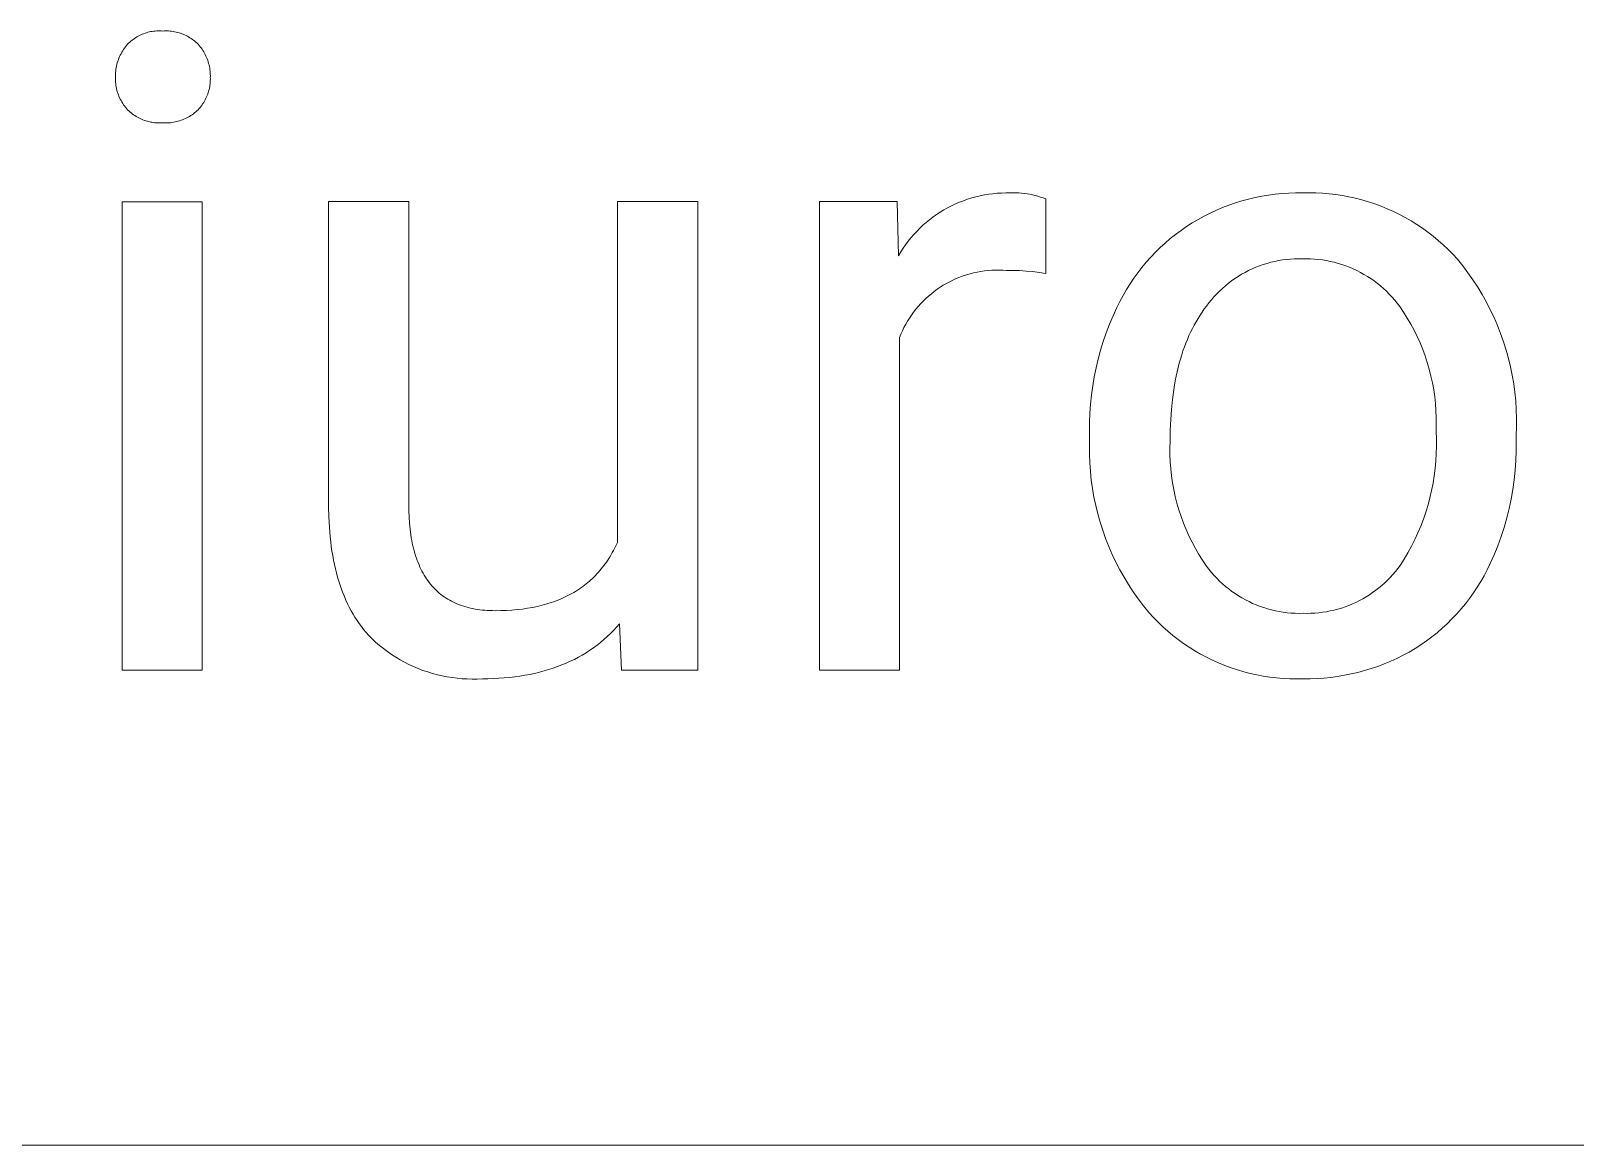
# Model space of a CAD drawing. Header units: millimetres. Extents: x 0 to 3480, y 0 to 2432.
# Drawn here: x 2369.5 to 2450.2, y 194.6 to 252.8 of the extents above; entities that cross this region are included whole.
import ezdxf

# ---------------------------------------------------------------- set-up
doc = ezdxf.new("R2010")
doc.units = ezdxf.units.MM
doc.header["$MEASUREMENT"] = 0
doc.layers.add('Domyślny', color=7, linetype='Continuous', true_color=0x000000)

msp = doc.modelspace()

# ---------------------------------------------------------------- linework, layer by layer
at = {"layer": 'Domyślny', "color": 18, "lineweight": 15, "true_color": 0x000000}
for p, q in [((2375.194, 252.561), (2375.264, 252.595)), ((2375.264, 252.595), (2375.335, 252.626)), ((2375.335, 252.626), (2375.408, 252.655)), ((2375.408, 252.655), (2375.481, 252.682)), ((2375.481, 252.682), (2375.555, 252.706)), ((2375.555, 252.706), (2375.63, 252.727)), ((2375.63, 252.727), (2375.706, 252.746)), ((2375.706, 252.746), (2375.782, 252.762)), ((2375.782, 252.762), (2375.858, 252.775)), ((2375.858, 252.775), (2375.936, 252.786)), ((2375.936, 252.786), (2376.013, 252.794)), ((2376.013, 252.794), (2376.091, 252.8)), ((2376.091, 252.8), (2376.169, 252.803)), ((2376.169, 252.803), (2376.246, 252.803)), ((2376.246, 252.803), (2376.324, 252.801)), ((2376.324, 252.801), (2376.402, 252.796)), ((2376.402, 252.796), (2376.48, 252.8)), ((2376.48, 252.8), (2376.559, 252.803)), ((2376.559, 252.803), (2376.638, 252.802)), ((2376.638, 252.802), (2376.716, 252.799)), ((2376.716, 252.799), (2376.795, 252.793)), ((2376.795, 252.793), (2376.873, 252.785)), ((2376.873, 252.785), (2376.951, 252.774)), ((2376.951, 252.774), (2377.028, 252.76)), ((2377.028, 252.76), (2377.105, 252.744)), ((2377.105, 252.744), (2377.182, 252.725)), ((2377.182, 252.725), (2377.257, 252.704)), ((2377.257, 252.704), (2377.332, 252.68)), ((2377.332, 252.68), (2377.406, 252.654)), ((2377.406, 252.654), (2377.48, 252.625)), ((2377.48, 252.625), (2377.552, 252.594)), ((2377.552, 252.594), (2377.623, 252.56)), ((2374.314, 251.758), (2374.36, 251.83)), ((2374.36, 251.83), (2374.409, 251.9)), ((2374.409, 251.9), (2374.461, 251.969)), ((2374.461, 251.969), (2374.515, 252.035)), ((2374.515, 252.035), (2374.571, 252.1)), ((2374.571, 252.1), (2374.626, 252.156)), ((2374.626, 252.156), (2374.682, 252.209)), ((2374.682, 252.209), (2374.741, 252.261)), ((2374.741, 252.261), (2374.801, 252.31)), ((2374.801, 252.31), (2374.863, 252.358)), ((2374.863, 252.358), (2374.926, 252.403)), ((2374.926, 252.403), (2374.991, 252.446)), ((2374.991, 252.446), (2375.057, 252.487)), ((2375.057, 252.487), (2375.125, 252.525)), ((2375.125, 252.525), (2375.194, 252.561)), ((2377.623, 252.56), (2377.693, 252.524)), ((2377.693, 252.524), (2377.761, 252.486)), ((2377.761, 252.486), (2377.829, 252.445)), ((2377.829, 252.445), (2377.895, 252.402)), ((2377.895, 252.402), (2377.959, 252.357)), ((2377.959, 252.357), (2378.022, 252.31)), ((2378.022, 252.31), (2378.083, 252.26)), ((2378.083, 252.26), (2378.143, 252.209)), ((2378.143, 252.209), (2378.2, 252.155)), ((2378.2, 252.155), (2378.256, 252.1)), ((2378.256, 252.1), (2378.311, 252.039)), ((2378.311, 252.039), (2378.363, 251.975)), ((2378.363, 251.975), (2378.413, 251.91)), ((2378.413, 251.91), (2378.46, 251.844)), ((2378.46, 251.844), (2378.506, 251.775)), ((2373.991, 250.969), (2374.011, 251.052)), ((2374.011, 251.052), (2374.034, 251.135)), ((2374.034, 251.135), (2374.059, 251.217)), ((2374.059, 251.217), (2374.087, 251.298)), ((2374.087, 251.298), (2374.119, 251.377)), ((2374.119, 251.377), (2374.152, 251.456)), ((2374.152, 251.456), (2374.189, 251.534)), ((2374.189, 251.534), (2374.228, 251.61)), ((2374.228, 251.61), (2374.269, 251.685)), ((2374.269, 251.685), (2374.314, 251.758)), ((2378.506, 251.775), (2378.549, 251.706)), ((2378.549, 251.706), (2378.59, 251.634)), ((2378.59, 251.634), (2378.628, 251.562)), ((2378.628, 251.562), (2378.664, 251.488)), ((2378.664, 251.488), (2378.698, 251.413)), ((2378.698, 251.413), (2378.729, 251.337)), ((2378.729, 251.337), (2378.757, 251.26)), ((2378.757, 251.26), (2378.783, 251.182)), ((2378.783, 251.182), (2378.806, 251.104)), ((2378.806, 251.104), (2378.827, 251.024)), ((2378.827, 251.024), (2378.845, 250.944)), ((2373.933, 250.459), (2373.935, 250.545)), ((2373.933, 250.373), (2373.933, 250.459)), ((2373.933, 250.289), (2373.933, 250.373)), ((2373.935, 250.205), (2373.933, 250.289)), ((2373.935, 250.545), (2373.941, 250.63)), ((2373.941, 250.121), (2373.935, 250.205)), ((2373.941, 250.63), (2373.949, 250.715)), ((2373.949, 250.715), (2373.96, 250.8)), ((2373.96, 250.8), (2373.974, 250.885)), ((2373.974, 250.885), (2373.991, 250.969)), ((2378.845, 250.944), (2378.86, 250.864)), ((2378.86, 250.864), (2378.872, 250.783)), ((2378.872, 250.783), (2378.882, 250.701)), ((2378.882, 250.701), (2378.889, 250.619)), ((2378.889, 250.619), (2378.893, 250.537)), ((2378.893, 250.212), (2378.889, 250.131)), ((2378.893, 250.537), (2378.895, 250.455)), ((2378.895, 250.293), (2378.893, 250.212)), ((2378.895, 250.455), (2378.894, 250.373)), ((2378.894, 250.373), (2378.895, 250.293)), ((2373.949, 250.037), (2373.941, 250.121)), ((2373.96, 249.954), (2373.949, 250.037)), ((2373.974, 249.87), (2373.96, 249.954)), ((2373.991, 249.788), (2373.974, 249.87)), ((2374.011, 249.706), (2373.991, 249.788)), ((2374.034, 249.625), (2374.011, 249.706)), ((2374.059, 249.545), (2374.034, 249.625)), ((2374.088, 249.465), (2374.059, 249.545)), ((2374.119, 249.387), (2374.088, 249.465)), ((2374.153, 249.31), (2374.119, 249.387)), ((2378.729, 249.426), (2378.698, 249.352)), ((2378.757, 249.502), (2378.729, 249.426)), ((2378.783, 249.578), (2378.757, 249.502)), ((2378.806, 249.655), (2378.783, 249.578)), ((2378.827, 249.733), (2378.806, 249.655)), ((2378.845, 249.812), (2378.827, 249.733)), ((2378.86, 249.891), (2378.845, 249.812)), ((2378.872, 249.971), (2378.86, 249.891)), ((2378.882, 250.051), (2378.872, 249.971)), ((2378.889, 250.131), (2378.882, 250.051)), ((2374.189, 249.234), (2374.153, 249.31)), ((2374.228, 249.159), (2374.189, 249.234)), ((2374.27, 249.086), (2374.228, 249.159)), ((2374.314, 249.014), (2374.27, 249.086)), ((2374.361, 248.944), (2374.314, 249.014)), ((2374.41, 248.876), (2374.361, 248.944)), ((2374.461, 248.809), (2374.41, 248.876)), ((2374.515, 248.744), (2374.461, 248.809)), ((2374.571, 248.681), (2374.515, 248.744)), ((2374.629, 248.625), (2374.571, 248.681)), ((2374.688, 248.571), (2374.629, 248.625)), ((2374.75, 248.519), (2374.688, 248.571)), ((2378.136, 248.571), (2378.073, 248.519)), ((2378.197, 248.625), (2378.136, 248.571)), ((2378.256, 248.681), (2378.197, 248.625)), ((2378.31, 248.741), (2378.256, 248.681)), ((2378.363, 248.803), (2378.31, 248.741)), ((2378.412, 248.866), (2378.363, 248.803)), ((2378.46, 248.931), (2378.412, 248.866)), ((2378.506, 248.998), (2378.46, 248.931)), ((2378.549, 249.066), (2378.506, 248.998)), ((2378.59, 249.135), (2378.549, 249.066)), ((2378.628, 249.206), (2378.59, 249.135)), ((2378.664, 249.278), (2378.628, 249.206)), ((2378.698, 249.352), (2378.664, 249.278)), ((2374.813, 248.469), (2374.75, 248.519)), ((2374.878, 248.421), (2374.813, 248.469)), ((2374.945, 248.376), (2374.878, 248.421)), ((2375.013, 248.333), (2374.945, 248.376)), ((2375.083, 248.292), (2375.013, 248.333)), ((2375.154, 248.254), (2375.083, 248.292)), ((2375.226, 248.218), (2375.154, 248.254)), ((2375.3, 248.185), (2375.226, 248.218)), ((2375.374, 248.154), (2375.3, 248.185)), ((2375.45, 248.126), (2375.374, 248.154)), ((2375.526, 248.1), (2375.45, 248.126)), ((2375.603, 248.077), (2375.526, 248.1)), ((2375.681, 248.057), (2375.603, 248.077)), ((2375.76, 248.039), (2375.681, 248.057)), ((2375.839, 248.024), (2375.76, 248.039)), ((2375.919, 248.012), (2375.839, 248.024)), ((2375.999, 248.003), (2375.919, 248.012)), ((2376.08, 247.996), (2375.999, 248.003)), ((2376.16, 247.992), (2376.08, 247.996)), ((2376.241, 247.991), (2376.16, 247.992)), ((2376.321, 247.993), (2376.241, 247.991)), ((2376.402, 247.997), (2376.321, 247.993)), ((2376.483, 247.993), (2376.402, 247.997)), ((2376.565, 247.992), (2376.483, 247.993)), ((2376.646, 247.993), (2376.565, 247.992)), ((2376.728, 247.997), (2376.646, 247.993)), ((2376.809, 248.004), (2376.728, 247.997)), ((2376.89, 248.013), (2376.809, 248.004)), ((2376.97, 248.026), (2376.89, 248.013)), ((2377.05, 248.041), (2376.97, 248.026)), ((2377.13, 248.058), (2377.05, 248.041)), ((2377.209, 248.079), (2377.13, 248.058)), ((2377.287, 248.102), (2377.209, 248.079)), ((2377.364, 248.127), (2377.287, 248.102)), ((2377.44, 248.155), (2377.364, 248.127)), ((2377.516, 248.186), (2377.44, 248.155)), ((2377.59, 248.219), (2377.516, 248.186)), ((2377.663, 248.255), (2377.59, 248.219)), ((2377.735, 248.293), (2377.663, 248.255)), ((2377.806, 248.334), (2377.735, 248.293)), ((2377.875, 248.377), (2377.806, 248.334)), ((2377.943, 248.422), (2377.875, 248.377)), ((2378.009, 248.47), (2377.943, 248.422)), ((2378.073, 248.519), (2378.009, 248.47)), ((2374.281, 219.383), (2374.281, 243.872)), ((2374.281, 243.872), (2378.465, 243.872)), ((2378.465, 243.872), (2378.465, 219.383)), ((2385.078, 227.941), (2385.078, 243.876)), ((2385.078, 243.876), (2389.262, 243.876)), ((2389.262, 243.876), (2389.262, 228.056)), ((2400.168, 226.063), (2400.168, 243.876)), ((2400.168, 243.876), (2404.363, 243.876)), ((2404.363, 243.876), (2404.363, 219.387)), ((2410.723, 219.389), (2410.723, 243.877)), ((2410.723, 243.877), (2414.791, 243.877)), ((2414.791, 243.877), (2414.861, 241.05)), ((2417.628, 243.658), (2417.833, 243.755)), ((2417.833, 243.755), (2418.042, 243.845)), ((2418.042, 243.845), (2418.253, 243.927)), ((2418.253, 243.927), (2418.467, 244.003)), ((2418.467, 244.003), (2418.684, 244.07)), ((2418.684, 244.07), (2418.903, 244.13)), ((2418.903, 244.13), (2419.124, 244.182)), ((2419.124, 244.182), (2419.346, 244.227)), ((2419.346, 244.227), (2419.57, 244.264)), ((2419.57, 244.264), (2419.795, 244.293)), ((2419.795, 244.293), (2420.022, 244.314)), ((2420.022, 244.314), (2420.248, 244.327)), ((2420.248, 244.327), (2420.475, 244.332)), ((2420.475, 244.332), (2420.702, 244.329)), ((2420.702, 244.329), (2420.848, 244.335)), ((2420.848, 244.335), (2420.994, 244.335)), ((2420.994, 244.335), (2421.139, 244.33)), ((2421.139, 244.33), (2421.285, 244.321)), ((2421.285, 244.321), (2421.43, 244.306)), ((2421.43, 244.306), (2421.574, 244.287)), ((2421.574, 244.287), (2421.718, 244.262)), ((2421.718, 244.262), (2421.861, 244.233)), ((2421.861, 244.233), (2422.003, 244.199)), ((2422.003, 244.199), (2422.144, 244.161)), ((2422.144, 244.161), (2422.283, 244.117)), ((2422.283, 244.117), (2422.42, 244.069)), ((2422.42, 244.069), (2422.556, 244.016)), ((2422.556, 244.016), (2422.556, 240.122)), ((2432.129, 243.69), (2432.465, 243.806)), ((2432.465, 243.806), (2432.804, 243.911)), ((2432.804, 243.911), (2433.147, 244.004)), ((2433.147, 244.004), (2433.492, 244.086)), ((2433.492, 244.086), (2433.84, 244.156)), ((2433.84, 244.156), (2434.191, 244.215)), ((2434.191, 244.215), (2434.543, 244.261)), ((2434.543, 244.261), (2434.896, 244.296)), ((2434.896, 244.296), (2435.251, 244.32)), ((2435.251, 244.32), (2435.606, 244.331)), ((2435.606, 244.331), (2435.961, 244.331)), ((2435.961, 244.331), (2436.311, 244.337)), ((2436.311, 244.337), (2436.661, 244.333)), ((2436.661, 244.333), (2437.011, 244.316)), ((2437.011, 244.316), (2437.36, 244.287)), ((2437.36, 244.287), (2437.707, 244.247)), ((2437.707, 244.247), (2438.054, 244.194)), ((2438.054, 244.194), (2438.398, 244.131)), ((2438.398, 244.131), (2438.74, 244.055)), ((2438.74, 244.055), (2439.079, 243.968)), ((2439.079, 243.968), (2439.415, 243.869)), ((2439.415, 243.869), (2439.747, 243.759)), ((2439.747, 243.759), (2440.076, 243.638)), ((2416.303, 242.787), (2416.479, 242.931)), ((2416.479, 242.931), (2416.659, 243.069)), ((2416.659, 243.069), (2416.845, 243.2)), ((2416.845, 243.2), (2417.034, 243.325)), ((2417.034, 243.325), (2417.228, 243.443)), ((2417.228, 243.443), (2417.426, 243.554)), ((2417.426, 243.554), (2417.628, 243.658)), ((2430.212, 242.766), (2430.518, 242.946)), ((2430.518, 242.946), (2430.83, 243.116)), ((2430.83, 243.116), (2431.147, 243.276)), ((2431.147, 243.276), (2431.47, 243.425)), ((2431.47, 243.425), (2431.797, 243.563)), ((2431.797, 243.563), (2432.129, 243.69)), ((2440.076, 243.638), (2440.4, 243.506)), ((2440.4, 243.506), (2440.719, 243.363)), ((2440.719, 243.363), (2441.034, 243.209)), ((2441.034, 243.209), (2441.343, 243.044)), ((2441.343, 243.044), (2441.646, 242.87)), ((2415.506, 241.982), (2415.654, 242.154)), ((2415.654, 242.154), (2415.808, 242.321)), ((2415.808, 242.321), (2415.968, 242.482)), ((2415.968, 242.482), (2416.133, 242.638)), ((2416.133, 242.638), (2416.303, 242.787)), ((2429.063, 241.943), (2429.34, 242.164)), ((2429.34, 242.164), (2429.624, 242.374)), ((2429.624, 242.374), (2429.915, 242.575)), ((2429.915, 242.575), (2430.212, 242.766)), ((2441.646, 242.87), (2441.943, 242.685)), ((2441.943, 242.685), (2442.234, 242.49)), ((2442.234, 242.49), (2442.518, 242.285)), ((2442.518, 242.285), (2442.795, 242.07)), ((2414.977, 241.245), (2415.099, 241.436)), ((2415.099, 241.436), (2415.229, 241.622)), ((2415.229, 241.622), (2415.364, 241.804)), ((2415.364, 241.804), (2415.506, 241.982)), ((2428.281, 241.228), (2428.533, 241.475)), ((2428.533, 241.475), (2428.794, 241.714)), ((2428.794, 241.714), (2429.063, 241.943)), ((2442.795, 242.07), (2443.065, 241.847)), ((2443.065, 241.847), (2443.326, 241.614)), ((2443.326, 241.614), (2443.58, 241.373)), ((2443.58, 241.373), (2443.825, 241.123)), ((2414.861, 241.05), (2414.977, 241.245)), ((2427.576, 240.436), (2427.802, 240.708)), ((2427.802, 240.708), (2428.037, 240.972)), ((2428.037, 240.972), (2428.281, 241.228)), ((2433.724, 240.519), (2433.53, 240.443)), ((2433.919, 240.587), (2433.724, 240.519)), ((2434.117, 240.649), (2433.919, 240.587)), ((2434.317, 240.704), (2434.117, 240.649)), ((2434.519, 240.752), (2434.317, 240.704)), ((2434.722, 240.793), (2434.519, 240.752)), ((2434.927, 240.826), (2434.722, 240.793)), ((2435.133, 240.853), (2434.927, 240.826)), ((2435.339, 240.873), (2435.133, 240.853)), ((2435.546, 240.885), (2435.339, 240.873)), ((2435.754, 240.89), (2435.546, 240.885)), ((2435.961, 240.888), (2435.754, 240.89)), ((2436.171, 240.891), (2435.961, 240.888)), ((2436.382, 240.886), (2436.171, 240.891)), ((2436.592, 240.874), (2436.382, 240.886)), ((2436.801, 240.855), (2436.592, 240.874)), ((2437.01, 240.828), (2436.801, 240.855)), ((2437.218, 240.794), (2437.01, 240.828)), ((2437.424, 240.753), (2437.218, 240.794)), ((2437.629, 240.705), (2437.424, 240.753)), ((2437.832, 240.65), (2437.629, 240.705)), ((2438.033, 240.588), (2437.832, 240.65)), ((2438.232, 240.519), (2438.033, 240.588)), ((2438.428, 240.443), (2438.232, 240.519)), ((2443.825, 241.123), (2444.062, 240.865)), ((2444.062, 240.865), (2444.346, 240.514)), ((2444.346, 240.514), (2444.618, 240.153)), ((2417.533, 239.691), (2417.365, 239.601)), ((2417.705, 239.775), (2417.533, 239.691)), ((2417.879, 239.854), (2417.705, 239.775)), ((2418.056, 239.926), (2417.879, 239.854)), ((2418.235, 239.992), (2418.056, 239.926)), ((2418.417, 240.052), (2418.235, 239.992)), ((2418.6, 240.106), (2418.417, 240.052)), ((2418.785, 240.153), (2418.6, 240.106)), ((2418.972, 240.194), (2418.785, 240.153)), ((2419.16, 240.228), (2418.972, 240.194)), ((2419.349, 240.256), (2419.16, 240.228)), ((2419.539, 240.277), (2419.349, 240.256)), ((2419.73, 240.292), (2419.539, 240.277)), ((2419.921, 240.3), (2419.73, 240.292)), ((2420.112, 240.301), (2419.921, 240.3)), ((2420.303, 240.296), (2420.112, 240.301)), ((2420.493, 240.285), (2420.303, 240.296)), ((2420.839, 240.284), (2420.493, 240.285)), ((2421.184, 240.272), (2420.839, 240.284)), ((2421.529, 240.25), (2421.184, 240.272)), ((2421.872, 240.218), (2421.529, 240.25)), ((2422.215, 240.175), (2421.872, 240.218)), ((2422.556, 240.122), (2422.215, 240.175)), ((2426.956, 239.576), (2427.153, 239.869)), ((2427.153, 239.869), (2427.359, 240.156)), ((2427.359, 240.156), (2427.576, 240.436)), ((2432.267, 239.736), (2432.101, 239.611)), ((2432.436, 239.856), (2432.267, 239.736)), ((2432.61, 239.969), (2432.436, 239.856)), ((2432.787, 240.077), (2432.61, 239.969)), ((2432.968, 240.178), (2432.787, 240.077)), ((2433.152, 240.273), (2432.968, 240.178)), ((2433.34, 240.361), (2433.152, 240.273)), ((2433.53, 240.443), (2433.34, 240.361)), ((2438.622, 240.36), (2438.428, 240.443)), ((2438.813, 240.271), (2438.622, 240.36)), ((2439, 240.175), (2438.813, 240.271)), ((2439.184, 240.073), (2439, 240.175)), ((2439.364, 239.964), (2439.184, 240.073)), ((2439.541, 239.85), (2439.364, 239.964)), ((2439.713, 239.729), (2439.541, 239.85)), ((2439.881, 239.602), (2439.713, 239.729)), ((2444.618, 240.153), (2444.878, 239.783)), ((2444.878, 239.783), (2445.125, 239.404)), ((2416.429, 238.942), (2416.287, 238.814)), ((2416.575, 239.065), (2416.429, 238.942)), ((2416.725, 239.183), (2416.575, 239.065)), ((2416.88, 239.296), (2416.725, 239.183)), ((2417.038, 239.403), (2416.88, 239.296)), ((2417.2, 239.504), (2417.038, 239.403)), ((2417.365, 239.601), (2417.2, 239.504)), ((2426.427, 238.657), (2426.593, 238.969)), ((2426.593, 238.969), (2426.769, 239.275)), ((2426.769, 239.275), (2426.956, 239.576)), ((2431.345, 238.903), (2431.209, 238.747)), ((2431.486, 239.055), (2431.345, 238.903)), ((2431.633, 239.202), (2431.486, 239.055)), ((2431.784, 239.344), (2431.633, 239.202)), ((2431.94, 239.48), (2431.784, 239.344)), ((2432.101, 239.611), (2431.94, 239.48)), ((2440.045, 239.47), (2439.881, 239.602)), ((2440.204, 239.332), (2440.045, 239.47)), ((2440.358, 239.188), (2440.204, 239.332)), ((2440.507, 239.04), (2440.358, 239.188)), ((2440.65, 238.886), (2440.507, 239.04)), ((2440.789, 238.728), (2440.65, 238.886)), ((2445.125, 239.404), (2445.359, 239.017)), ((2445.359, 239.017), (2445.579, 238.622)), ((2415.649, 238.105), (2415.536, 237.95)), ((2415.766, 238.255), (2415.649, 238.105)), ((2415.889, 238.401), (2415.766, 238.255)), ((2416.017, 238.543), (2415.889, 238.401)), ((2416.15, 238.681), (2416.017, 238.543)), ((2416.287, 238.814), (2416.15, 238.681)), ((2426.072, 237.905), (2426.272, 238.339)), ((2426.272, 238.339), (2426.427, 238.657)), ((2430.725, 238.105), (2430.615, 237.941)), ((2430.838, 238.265), (2430.725, 238.105)), ((2430.954, 238.42), (2430.838, 238.265)), ((2431.079, 238.586), (2430.954, 238.42)), ((2431.209, 238.747), (2431.079, 238.586)), ((2440.922, 238.564), (2440.789, 238.728)), ((2441.049, 238.397), (2440.922, 238.564)), ((2441.254, 238.095), (2441.049, 238.397)), ((2441.448, 237.786), (2441.254, 238.095)), ((2445.579, 238.622), (2445.786, 238.221)), ((2445.786, 238.221), (2445.98, 237.812)), ((2415.142, 237.296), (2415.058, 237.124)), ((2415.232, 237.464), (2415.142, 237.296)), ((2415.328, 237.63), (2415.232, 237.464)), ((2415.429, 237.792), (2415.328, 237.63)), ((2415.536, 237.95), (2415.429, 237.792)), ((2425.714, 237.018), (2425.886, 237.464)), ((2425.886, 237.464), (2426.072, 237.905)), ((2430.31, 237.425), (2430.215, 237.244)), ((2430.408, 237.601), (2430.31, 237.425)), ((2430.51, 237.773), (2430.408, 237.601)), ((2430.615, 237.941), (2430.51, 237.773)), ((2441.632, 237.471), (2441.448, 237.786)), ((2441.804, 237.149), (2441.632, 237.471)), ((2445.98, 237.812), (2446.159, 237.397)), ((2446.159, 237.397), (2446.324, 236.976)), ((2414.979, 236.95), (2414.907, 236.773)), ((2414.907, 236.773), (2414.907, 219.389)), ((2415.058, 237.124), (2414.979, 236.95)), ((2425.417, 236.109), (2425.558, 236.566)), ((2425.558, 236.566), (2425.714, 237.018)), ((2429.874, 236.48), (2429.798, 236.278)), ((2429.954, 236.677), (2429.874, 236.48)), ((2430.037, 236.871), (2429.954, 236.677)), ((2430.124, 237.06), (2430.037, 236.871)), ((2430.215, 237.244), (2430.124, 237.06)), ((2441.965, 236.822), (2441.804, 237.149)), ((2442.115, 236.489), (2441.965, 236.822)), ((2442.252, 236.151), (2442.115, 236.489)), ((2446.324, 236.976), (2446.475, 236.55)), ((2446.475, 236.55), (2446.611, 236.119)), ((2425.181, 235.183), (2425.291, 235.648)), ((2425.291, 235.648), (2425.417, 236.109)), ((2429.591, 235.648), (2429.53, 235.43)), ((2429.656, 235.862), (2429.591, 235.648)), ((2429.725, 236.072), (2429.656, 235.862)), ((2429.798, 236.278), (2429.725, 236.072)), ((2442.378, 235.808), (2442.252, 236.151)), ((2442.492, 235.462), (2442.378, 235.808)), ((2446.611, 236.119), (2446.732, 235.683)), ((2446.732, 235.683), (2446.839, 235.244)), ((2425.086, 234.714), (2425.181, 235.183)), ((2429.419, 234.98), (2429.368, 234.749)), ((2429.472, 235.207), (2429.419, 234.98)), ((2429.53, 235.43), (2429.472, 235.207)), ((2442.594, 235.111), (2442.492, 235.462)), ((2442.684, 234.758), (2442.594, 235.111)), ((2446.839, 235.244), (2446.931, 234.801)), ((2424.943, 233.769), (2425.006, 234.243)), ((2425.006, 234.243), (2425.086, 234.714)), ((2429.279, 234.274), (2429.24, 234.031)), ((2429.322, 234.514), (2429.279, 234.274)), ((2429.368, 234.749), (2429.322, 234.514)), ((2442.761, 234.401), (2442.684, 234.758)), ((2442.826, 234.042), (2442.761, 234.401)), ((2442.878, 233.681), (2442.826, 234.042)), ((2446.931, 234.801), (2447.007, 234.356)), ((2447.007, 234.356), (2447.068, 233.908)), ((2424.863, 232.816), (2424.895, 233.293)), ((2424.895, 233.293), (2424.943, 233.769)), ((2429.173, 233.53), (2429.121, 233.014)), ((2429.24, 234.031), (2429.173, 233.53)), ((2442.918, 233.318), (2442.878, 233.681)), ((2442.945, 232.954), (2442.918, 233.318)), ((2447.068, 233.908), (2447.114, 233.458)), ((2447.114, 233.458), (2447.145, 233.007)), ((2424.847, 232.338), (2424.863, 232.816)), ((2429.083, 232.48), (2429.061, 231.929)), ((2429.121, 233.014), (2429.083, 232.48)), ((2442.959, 232.59), (2442.945, 232.954)), ((2442.961, 232.225), (2442.959, 232.59)), ((2447.145, 233.007), (2447.16, 232.555)), ((2447.16, 232.555), (2447.16, 232.103)), ((2424.846, 231.86), (2424.847, 232.338)), ((2424.846, 231.57), (2424.846, 231.86)), ((2429.061, 231.929), (2429.053, 231.362)), ((2442.949, 231.86), (2442.961, 232.225)), ((2442.967, 231.472), (2442.949, 231.86)), ((2447.16, 232.103), (2447.145, 231.652)), ((2447.145, 231.652), (2447.145, 231.362)), ((2424.833, 231.12), (2424.846, 231.57)), ((2424.834, 230.67), (2424.833, 231.12)), ((2429.053, 231.362), (2429.042, 230.997)), ((2429.042, 230.997), (2429.043, 230.632)), ((2442.962, 230.696), (2442.971, 231.084)), ((2442.971, 231.084), (2442.967, 231.472)), ((2447.143, 230.853), (2447.125, 230.345)), ((2447.145, 231.362), (2447.143, 230.853)), ((2424.851, 230.22), (2424.834, 230.67)), ((2424.883, 229.771), (2424.851, 230.22)), ((2429.043, 230.632), (2429.058, 230.267)), ((2429.058, 230.267), (2429.084, 229.904)), ((2442.905, 229.922), (2442.94, 230.308)), ((2442.94, 230.308), (2442.962, 230.696)), ((2447.125, 230.345), (2447.088, 229.838)), ((2424.93, 229.324), (2424.883, 229.771)), ((2424.993, 228.878), (2424.93, 229.324)), ((2429.084, 229.904), (2429.124, 229.541)), ((2429.124, 229.541), (2429.176, 229.18)), ((2442.794, 229.154), (2442.856, 229.537)), ((2442.856, 229.537), (2442.905, 229.922)), ((2447.034, 229.333), (2446.963, 228.83)), ((2447.088, 229.838), (2447.034, 229.333)), ((2425.07, 228.435), (2424.993, 228.878)), ((2425.163, 227.994), (2425.07, 228.435)), ((2429.176, 229.18), (2429.241, 228.821)), ((2429.241, 228.821), (2429.318, 228.464)), ((2429.318, 228.464), (2429.408, 228.11)), ((2442.531, 228.019), (2442.632, 228.394)), ((2442.632, 228.394), (2442.72, 228.773)), ((2442.72, 228.773), (2442.794, 229.154)), ((2446.963, 228.83), (2446.874, 228.329)), ((2385.088, 227.393), (2385.078, 227.941)), ((2389.262, 228.056), (2389.266, 227.714)), ((2389.266, 227.714), (2389.28, 227.383)), ((2425.27, 227.557), (2425.163, 227.994)), ((2429.408, 228.11), (2429.509, 227.76)), ((2429.509, 227.76), (2429.623, 227.413)), ((2442.292, 227.281), (2442.418, 227.648)), ((2442.418, 227.648), (2442.531, 228.019)), ((2446.768, 227.832), (2446.645, 227.339)), ((2446.874, 228.329), (2446.768, 227.832)), ((2385.114, 226.862), (2385.088, 227.393)), ((2385.157, 226.349), (2385.114, 226.862)), ((2389.28, 227.383), (2389.302, 227.062)), ((2389.302, 227.062), (2389.333, 226.753)), ((2425.392, 227.124), (2425.27, 227.557)), ((2425.529, 226.695), (2425.392, 227.124)), ((2429.623, 227.413), (2429.75, 227.071)), ((2429.75, 227.071), (2429.887, 226.733)), ((2442.003, 226.56), (2442.154, 226.918)), ((2442.154, 226.918), (2442.292, 227.281)), ((2446.504, 226.85), (2446.347, 226.367)), ((2446.645, 227.339), (2446.504, 226.85)), ((2385.184, 226.098), (2385.157, 226.349)), ((2385.215, 225.852), (2385.184, 226.098)), ((2389.333, 226.753), (2389.373, 226.454)), ((2389.373, 226.454), (2389.396, 226.308)), ((2389.396, 226.308), (2389.422, 226.166)), ((2389.422, 226.166), (2389.449, 226.026)), ((2389.449, 226.026), (2389.479, 225.889)), ((2400.117, 225.953), (2400.168, 226.063)), ((2425.68, 226.271), (2425.529, 226.695)), ((2425.846, 225.852), (2425.68, 226.271)), ((2429.887, 226.733), (2430.037, 226.4)), ((2430.037, 226.4), (2430.198, 226.073)), ((2430.198, 226.073), (2430.371, 225.751)), ((2441.666, 225.861), (2441.84, 226.208)), ((2441.84, 226.208), (2442.003, 226.56)), ((2446.347, 226.367), (2446.174, 225.889)), ((2385.25, 225.61), (2385.215, 225.852)), ((2385.289, 225.373), (2385.25, 225.61)), ((2385.332, 225.139), (2385.289, 225.373)), ((2389.479, 225.889), (2389.512, 225.754)), ((2389.512, 225.754), (2389.546, 225.623)), ((2389.546, 225.623), (2389.583, 225.494)), ((2389.583, 225.494), (2389.621, 225.367)), ((2389.621, 225.367), (2389.662, 225.244)), ((2389.662, 225.244), (2389.706, 225.123)), ((2399.659, 225.131), (2399.722, 225.227)), ((2399.722, 225.227), (2399.783, 225.326)), ((2399.783, 225.326), (2399.843, 225.426)), ((2399.843, 225.426), (2399.901, 225.528)), ((2399.901, 225.528), (2399.957, 225.631)), ((2399.957, 225.631), (2400.012, 225.737)), ((2400.012, 225.737), (2400.066, 225.844)), ((2400.066, 225.844), (2400.117, 225.953)), ((2426.025, 225.439), (2425.846, 225.852)), ((2426.219, 225.033), (2426.025, 225.439)), ((2430.371, 225.751), (2430.554, 225.436)), ((2430.554, 225.436), (2430.749, 225.127)), ((2441.072, 224.86), (2441.281, 225.187)), ((2441.281, 225.187), (2441.479, 225.521)), ((2441.479, 225.521), (2441.666, 225.861)), ((2445.984, 225.417), (2445.777, 224.953)), ((2446.174, 225.889), (2445.984, 225.417)), ((2385.379, 224.91), (2385.332, 225.139)), ((2385.43, 224.685), (2385.379, 224.91)), ((2385.485, 224.465), (2385.43, 224.685)), ((2385.544, 224.248), (2385.485, 224.465)), ((2389.706, 225.123), (2389.751, 225.005)), ((2389.751, 225.005), (2389.799, 224.889)), ((2389.799, 224.889), (2389.848, 224.776)), ((2389.848, 224.776), (2389.9, 224.666)), ((2389.9, 224.666), (2389.955, 224.559)), ((2389.955, 224.559), (2390.011, 224.455)), ((2390.011, 224.455), (2390.07, 224.353)), ((2390.07, 224.353), (2390.131, 224.254)), ((2399.024, 224.339), (2399.101, 224.42)), ((2399.101, 224.42), (2399.176, 224.503)), ((2399.176, 224.503), (2399.25, 224.587)), ((2399.25, 224.587), (2399.322, 224.674)), ((2399.322, 224.674), (2399.393, 224.762)), ((2399.393, 224.762), (2399.462, 224.851)), ((2399.462, 224.851), (2399.529, 224.943)), ((2399.529, 224.943), (2399.595, 225.036)), ((2399.595, 225.036), (2399.659, 225.131)), ((2426.426, 224.633), (2426.219, 225.033)), ((2426.646, 224.241), (2426.426, 224.633)), ((2430.749, 225.127), (2430.954, 224.825)), ((2430.954, 224.825), (2431.08, 224.659)), ((2431.08, 224.659), (2431.212, 224.497)), ((2431.212, 224.497), (2431.35, 224.339)), ((2440.557, 224.234), (2440.693, 224.384)), ((2440.693, 224.384), (2440.825, 224.538)), ((2440.825, 224.538), (2440.951, 224.697)), ((2440.951, 224.697), (2441.072, 224.86)), ((2445.623, 224.635), (2445.458, 224.323)), ((2445.777, 224.953), (2445.623, 224.635)), ((2385.607, 224.036), (2385.544, 224.248)), ((2385.674, 223.828), (2385.607, 224.036)), ((2385.745, 223.625), (2385.674, 223.828)), ((2385.819, 223.425), (2385.745, 223.625)), ((2390.131, 224.254), (2390.194, 224.157)), ((2390.194, 224.157), (2390.259, 224.063)), ((2390.259, 224.063), (2390.326, 223.972)), ((2390.326, 223.972), (2390.396, 223.884)), ((2390.396, 223.884), (2390.468, 223.799)), ((2390.468, 223.799), (2390.542, 223.716)), ((2390.542, 223.716), (2390.618, 223.636)), ((2390.618, 223.636), (2390.697, 223.558)), ((2390.697, 223.558), (2390.777, 223.484)), ((2397.979, 223.502), (2398.075, 223.563)), ((2398.075, 223.563), (2398.169, 223.624)), ((2398.169, 223.624), (2398.262, 223.688)), ((2398.262, 223.688), (2398.353, 223.754)), ((2398.353, 223.754), (2398.442, 223.821)), ((2398.442, 223.821), (2398.53, 223.889)), ((2398.53, 223.889), (2398.616, 223.96)), ((2398.616, 223.96), (2398.701, 224.032)), ((2398.701, 224.032), (2398.784, 224.107)), ((2398.784, 224.107), (2398.866, 224.182)), ((2398.866, 224.182), (2398.946, 224.26)), ((2398.946, 224.26), (2399.024, 224.339)), ((2426.88, 223.856), (2426.646, 224.241)), ((2427.127, 223.48), (2426.88, 223.856)), ((2431.35, 224.339), (2431.493, 224.187)), ((2431.493, 224.187), (2431.641, 224.039)), ((2431.641, 224.039), (2431.794, 223.897)), ((2431.794, 223.897), (2431.951, 223.76)), ((2431.951, 223.76), (2432.114, 223.629)), ((2432.114, 223.629), (2432.281, 223.503)), ((2439.637, 223.439), (2439.802, 223.559)), ((2439.802, 223.559), (2439.962, 223.683)), ((2439.962, 223.683), (2440.117, 223.813)), ((2440.117, 223.813), (2440.268, 223.949)), ((2440.268, 223.949), (2440.415, 224.089)), ((2440.415, 224.089), (2440.557, 224.234)), ((2445.097, 223.716), (2444.901, 223.422)), ((2445.283, 224.017), (2445.097, 223.716)), ((2445.458, 224.323), (2445.283, 224.017)), ((2385.898, 223.23), (2385.819, 223.425)), ((2385.981, 223.039), (2385.898, 223.23)), ((2386.068, 222.853), (2385.981, 223.039)), ((2386.158, 222.67), (2386.068, 222.853)), ((2390.777, 223.484), (2390.86, 223.412)), ((2390.86, 223.412), (2390.945, 223.342)), ((2390.945, 223.342), (2391.032, 223.276)), ((2391.032, 223.276), (2391.122, 223.212)), ((2391.122, 223.212), (2391.214, 223.151)), ((2391.214, 223.151), (2391.307, 223.092)), ((2391.307, 223.092), (2391.403, 223.037)), ((2391.403, 223.037), (2391.501, 222.984)), ((2391.501, 222.984), (2391.602, 222.933)), ((2391.602, 222.933), (2391.704, 222.886)), ((2391.704, 222.886), (2391.809, 222.841)), ((2391.809, 222.841), (2391.916, 222.799)), ((2391.916, 222.799), (2392.025, 222.76)), ((2392.025, 222.76), (2392.136, 222.723)), ((2395.986, 222.717), (2396.232, 222.776)), ((2396.232, 222.776), (2396.473, 222.843)), ((2396.473, 222.843), (2396.707, 222.916)), ((2396.707, 222.916), (2396.822, 222.955)), ((2396.822, 222.955), (2396.935, 222.996)), ((2396.935, 222.996), (2397.047, 223.039)), ((2397.047, 223.039), (2397.156, 223.084)), ((2397.156, 223.084), (2397.265, 223.13)), ((2397.265, 223.13), (2397.372, 223.178)), ((2397.372, 223.178), (2397.477, 223.228)), ((2397.477, 223.228), (2397.581, 223.279)), ((2397.581, 223.279), (2397.683, 223.332)), ((2397.683, 223.332), (2397.783, 223.387)), ((2397.783, 223.387), (2397.882, 223.444)), ((2397.882, 223.444), (2397.979, 223.502)), ((2427.386, 223.112), (2427.127, 223.48)), ((2427.657, 222.753), (2427.386, 223.112)), ((2427.941, 222.403), (2427.657, 222.753)), ((2432.281, 223.503), (2432.452, 223.384)), ((2432.452, 223.384), (2432.627, 223.27)), ((2432.627, 223.27), (2432.806, 223.162)), ((2432.806, 223.162), (2432.989, 223.061)), ((2432.989, 223.061), (2433.175, 222.966)), ((2433.175, 222.966), (2433.365, 222.877)), ((2433.365, 222.877), (2433.557, 222.796)), ((2433.557, 222.796), (2433.752, 222.72)), ((2438.199, 222.698), (2438.389, 222.769)), ((2438.389, 222.769), (2438.577, 222.846)), ((2438.577, 222.846), (2438.762, 222.93)), ((2438.762, 222.93), (2438.944, 223.02)), ((2438.944, 223.02), (2439.122, 223.116)), ((2439.122, 223.116), (2439.298, 223.218)), ((2439.298, 223.218), (2439.469, 223.326)), ((2439.469, 223.326), (2439.637, 223.439)), ((2444.48, 222.855), (2444.256, 222.583)), ((2444.695, 223.135), (2444.48, 222.855)), ((2444.901, 223.422), (2444.695, 223.135)), ((2386.253, 222.492), (2386.158, 222.67)), ((2386.352, 222.318), (2386.253, 222.492)), ((2386.454, 222.148), (2386.352, 222.318)), ((2386.561, 221.983), (2386.454, 222.148)), ((2386.671, 221.822), (2386.561, 221.983)), ((2392.136, 222.723), (2392.25, 222.689)), ((2392.25, 222.689), (2392.366, 222.658)), ((2392.366, 222.658), (2392.483, 222.629)), ((2392.483, 222.629), (2392.603, 222.603)), ((2392.603, 222.603), (2392.726, 222.58)), ((2392.726, 222.58), (2392.85, 222.56)), ((2392.85, 222.56), (2392.977, 222.542)), ((2392.977, 222.542), (2393.105, 222.527)), ((2393.105, 222.527), (2393.236, 222.515)), ((2393.236, 222.515), (2393.369, 222.506)), ((2393.369, 222.506), (2393.505, 222.499)), ((2393.505, 222.499), (2393.642, 222.495)), ((2393.642, 222.495), (2393.782, 222.493)), ((2393.782, 222.493), (2394.08, 222.497)), ((2394.08, 222.497), (2394.371, 222.507)), ((2394.371, 222.507), (2394.656, 222.525)), ((2394.656, 222.525), (2394.935, 222.549)), ((2394.935, 222.549), (2395.207, 222.581)), ((2395.207, 222.581), (2395.473, 222.619)), ((2395.473, 222.619), (2395.732, 222.665)), ((2395.732, 222.665), (2395.986, 222.717)), ((2428.176, 222.145), (2427.941, 222.403)), ((2428.42, 221.896), (2428.176, 222.145)), ((2433.752, 222.72), (2433.949, 222.652)), ((2433.949, 222.652), (2434.149, 222.591)), ((2434.149, 222.591), (2434.351, 222.536)), ((2434.351, 222.536), (2434.554, 222.489)), ((2434.554, 222.489), (2434.759, 222.448)), ((2434.759, 222.448), (2434.965, 222.415)), ((2434.965, 222.415), (2435.173, 222.389)), ((2435.173, 222.389), (2435.381, 222.37)), ((2435.381, 222.37), (2435.589, 222.358)), ((2435.589, 222.358), (2435.798, 222.354)), ((2435.798, 222.354), (2436.007, 222.357)), ((2436.007, 222.357), (2436.21, 222.354)), ((2436.21, 222.354), (2436.413, 222.358)), ((2436.413, 222.358), (2436.615, 222.368)), ((2436.615, 222.368), (2436.818, 222.386)), ((2436.818, 222.386), (2437.019, 222.41)), ((2437.019, 222.41), (2437.219, 222.441)), ((2437.219, 222.441), (2437.419, 222.479)), ((2437.419, 222.479), (2437.616, 222.524)), ((2437.616, 222.524), (2437.813, 222.575)), ((2437.813, 222.575), (2438.007, 222.633)), ((2438.007, 222.633), (2438.199, 222.698)), ((2443.78, 222.062), (2443.529, 221.813)), ((2444.022, 222.318), (2443.78, 222.062)), ((2444.256, 222.583), (2444.022, 222.318)), ((2386.786, 221.665), (2386.671, 221.822)), ((2386.904, 221.512), (2386.786, 221.665)), ((2387.026, 221.363), (2386.904, 221.512)), ((2387.152, 221.219), (2387.026, 221.363)), ((2387.339, 221.033), (2387.152, 221.219)), ((2399.635, 221.137), (2399.462, 220.983)), ((2399.804, 221.297), (2399.635, 221.137)), ((2399.968, 221.462), (2399.804, 221.297)), ((2400.128, 221.633), (2399.968, 221.462)), ((2400.283, 221.81), (2400.128, 221.633)), ((2400.376, 219.387), (2400.283, 221.81)), ((2428.672, 221.655), (2428.42, 221.896)), ((2428.933, 221.423), (2428.672, 221.655)), ((2429.201, 221.199), (2428.933, 221.423)), ((2429.476, 220.985), (2429.201, 221.199)), ((2442.727, 221.121), (2442.445, 220.909)), ((2443.002, 221.343), (2442.727, 221.121)), ((2443.269, 221.574), (2443.002, 221.343)), ((2443.529, 221.813), (2443.269, 221.574)), ((2387.532, 220.854), (2387.339, 221.033)), ((2387.731, 220.681), (2387.532, 220.854)), ((2387.937, 220.516), (2387.731, 220.681)), ((2388.147, 220.358), (2387.937, 220.516)), ((2388.363, 220.207), (2388.147, 220.358)), ((2398.726, 220.422), (2398.53, 220.296)), ((2398.916, 220.554), (2398.726, 220.422)), ((2399.103, 220.691), (2398.916, 220.554)), ((2399.285, 220.834), (2399.103, 220.691)), ((2399.462, 220.983), (2399.285, 220.834)), ((2429.759, 220.78), (2429.476, 220.985)), ((2430.048, 220.586), (2429.759, 220.78)), ((2430.344, 220.401), (2430.048, 220.586)), ((2430.646, 220.226), (2430.344, 220.401)), ((2441.548, 220.332), (2441.23, 220.161)), ((2441.86, 220.514), (2441.548, 220.332)), ((2442.156, 220.707), (2441.86, 220.514)), ((2442.445, 220.909), (2442.156, 220.707)), ((2388.584, 220.064), (2388.363, 220.207)), ((2388.81, 219.929), (2388.584, 220.064)), ((2389.041, 219.802), (2388.81, 219.929)), ((2389.276, 219.682), (2389.041, 219.802)), ((2389.514, 219.571), (2389.276, 219.682)), ((2389.757, 219.469), (2389.514, 219.571)), ((2397.04, 219.568), (2396.809, 219.487)), ((2397.266, 219.655), (2397.04, 219.568)), ((2397.488, 219.748), (2397.266, 219.655)), ((2397.705, 219.846), (2397.488, 219.748)), ((2397.918, 219.95), (2397.705, 219.846)), ((2398.127, 220.06), (2397.918, 219.95)), ((2398.331, 220.175), (2398.127, 220.06)), ((2398.53, 220.296), (2398.331, 220.175)), ((2430.954, 220.061), (2430.646, 220.226)), ((2431.267, 219.908), (2430.954, 220.061)), ((2431.585, 219.764), (2431.267, 219.908)), ((2431.908, 219.632), (2431.585, 219.764)), ((2432.235, 219.511), (2431.908, 219.632)), ((2432.566, 219.401), (2432.235, 219.511)), ((2439.906, 219.583), (2439.564, 219.467)), ((2440.244, 219.711), (2439.906, 219.583)), ((2440.578, 219.85), (2440.244, 219.711)), ((2440.906, 220), (2440.578, 219.85)), ((2441.23, 220.161), (2440.906, 220)), ((2378.465, 219.383), (2374.281, 219.383)), ((2390.003, 219.374), (2389.757, 219.469)), ((2390.252, 219.289), (2390.003, 219.374)), ((2390.504, 219.212), (2390.252, 219.289)), ((2390.758, 219.143), (2390.504, 219.212)), ((2391.015, 219.084), (2390.758, 219.143)), ((2391.273, 219.034), (2391.015, 219.084)), ((2391.533, 218.992), (2391.273, 219.034)), ((2391.795, 218.96), (2391.533, 218.992)), ((2392.057, 218.937), (2391.795, 218.96)), ((2392.32, 218.923), (2392.057, 218.937)), ((2392.583, 218.918), (2392.32, 218.923)), ((2392.847, 218.922), (2392.583, 218.918)), ((2393.11, 218.935), (2392.847, 218.922)), ((2393.403, 218.938), (2393.11, 218.935)), ((2393.692, 218.947), (2393.403, 218.938)), ((2393.976, 218.961), (2393.692, 218.947)), ((2394.256, 218.98), (2393.976, 218.961)), ((2394.531, 219.006), (2394.256, 218.98)), ((2394.802, 219.037), (2394.531, 219.006)), ((2395.069, 219.073), (2394.802, 219.037)), ((2395.331, 219.116), (2395.069, 219.073)), ((2395.588, 219.163), (2395.331, 219.116)), ((2395.841, 219.217), (2395.588, 219.163)), ((2396.09, 219.276), (2395.841, 219.217)), ((2396.334, 219.341), (2396.09, 219.276)), ((2396.574, 219.411), (2396.334, 219.341)), ((2396.809, 219.487), (2396.574, 219.411)), ((2404.363, 219.387), (2400.376, 219.387)), ((2414.907, 219.389), (2410.723, 219.389)), ((2432.901, 219.302), (2432.566, 219.401)), ((2433.238, 219.215), (2432.901, 219.302)), ((2433.579, 219.139), (2433.238, 219.215)), ((2433.922, 219.075), (2433.579, 219.139)), ((2434.267, 219.023), (2433.922, 219.075)), ((2434.613, 218.982), (2434.267, 219.023)), ((2434.961, 218.953), (2434.613, 218.982)), ((2435.31, 218.936), (2434.961, 218.953)), ((2435.658, 218.931), (2435.31, 218.936)), ((2436.007, 218.938), (2435.658, 218.931)), ((2436.368, 218.937), (2436.007, 218.938)), ((2436.73, 218.949), (2436.368, 218.937)), ((2437.09, 218.973), (2436.73, 218.949)), ((2437.45, 219.008), (2437.09, 218.973)), ((2437.808, 219.055), (2437.45, 219.008)), ((2438.164, 219.114), (2437.808, 219.055)), ((2438.518, 219.185), (2438.164, 219.114)), ((2438.87, 219.267), (2438.518, 219.185)), ((2439.219, 219.361), (2438.87, 219.267)), ((2439.564, 219.467), (2439.219, 219.361)), ((2165.118, 194.556), (3480.374, 194.556))]:
    msp.add_line(p, q, dxfattribs=at)

doc.saveas('drawing.dxf')
